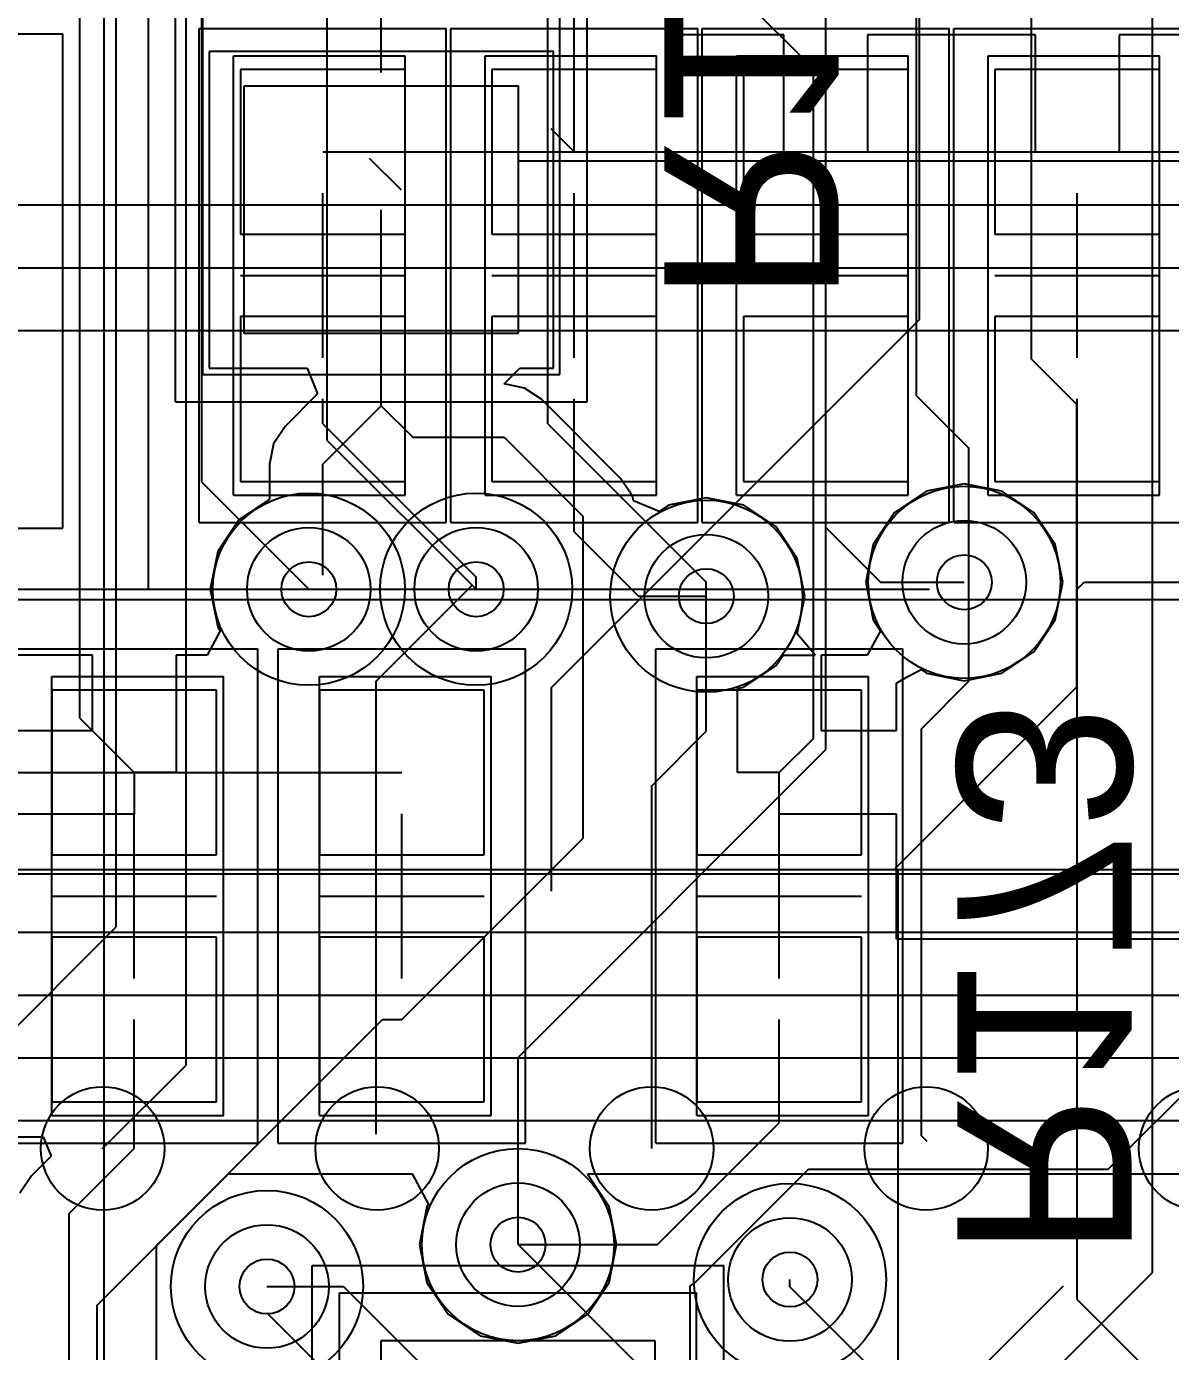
# Model space of a CAD drawing. Extents: x 28 to 300, y 18 to 330.
# Drawn here: x 168.694 to 172.862, y 120.185 to 125.011 of the extents above; entities that cross this region are included whole.
import ezdxf

# ---------------------------------------------------------------- set-up
doc = ezdxf.new("R2010")
doc.units = 0
for name, color, linetype in [('BOTTOMLAYER', 5, 'CONTINUOUS'), ('BOTTOMOVERLAY', 54, 'CONTINUOUS'), ('BOTTOMPASTE', 16, 'CONTINUOUS'), ('BOTTOMSOLDER', 6, 'CONTINUOUS'), ('DRILLDRAWING', 1, 'CONTINUOUS'), ('INTERNALPLANE1', 76, 'CONTINUOUS'), ('INTERNALPLANE6', 136, 'CONTINUOUS'), ('MECHANICAL14', 56, 'CONTINUOUS'), ('MECHANICAL15', 56, 'CONTINUOUS'), ('MECHANICAL16', 56, 'CONTINUOUS'), ('MIDLAYER1', 16, 'CONTINUOUS'), ('MIDLAYER3', 90, 'CONTINUOUS'), ('MULTILAYER', 9, 'CONTINUOUS'), ('TOPLAYER', 1, 'CONTINUOUS'), ('TOPOVERLAY', 2, 'CONTINUOUS'), ('TOPPASTE', 8, 'CONTINUOUS'), ('TOPSOLDER', 216, 'CONTINUOUS'), ('VIAHOLELAYER', 16, 'CONTINUOUS')]:
    doc.layers.add(name, color=color, linetype=linetype)

msp = doc.modelspace()

# ---------------------------------------------------------------- linework, layer by layer
at = {"layer": 'BOTTOMLAYER'}
for p, q in [((168.8885, 122.4919), (168.8885, 125.2813)), ((171.2002, 125.2178), (171.5607, 124.8573)), ((170.6136, 124.9208), (169.3596, 124.9208)), ((169.3596, 124.9208), (169.3596, 123.7668)), ((170.6136, 123.7668), (170.6136, 124.9208)), ((171.5607, 122.4179), (171.5607, 124.8573)), ((170.4866, 124.7938), (169.4866, 124.7938)), ((169.4866, 124.7938), (169.4866, 123.8938)), ((170.4866, 123.8938), (170.4866, 124.7938)), ((169.9426, 124.532), (170.0587, 124.4159)), ((169.9866, 123.6298), (169.9866, 124.3438)), ((169.4866, 123.8938), (170.4866, 123.8938)), ((169.3596, 123.7668), (169.7162, 123.7668)), ((169.7162, 123.7668), (169.755, 123.6729)), ((170.434, 123.7092), (170.4916, 123.7668)), ((170.4916, 123.7668), (170.6136, 123.7668)), ((170.5083, 123.6944), (170.434, 123.7092)), ((169.755, 123.6729), (169.6363, 123.5541)), ((170.5713, 123.6523), (170.5083, 123.6944)), ((169.7736, 123.4168), (169.9866, 123.6298)), ((169.9866, 123.6298), (170.1014, 123.515)), ((170.8598, 123.3638), (170.5713, 123.6523)), ((169.6363, 123.5541), (169.5942, 123.4911)), ((169.5942, 123.4911), (169.5794, 123.4168)), ((170.1014, 123.515), (170.434, 123.515)), ((170.434, 123.515), (170.7225, 123.2265)), ((169.5794, 123.4168), (169.5794, 123.2889)), ((169.7736, 123.0122), (169.7736, 123.4168)), ((170.9019, 123.3008), (170.8598, 123.3638)), ((170.8598, 123.3638), (170.8598, 123.3638)), ((172.1104, 123.3457), (171.9731, 123.3184)), ((172.2477, 123.3184), (172.1104, 123.3457)), ((169.5794, 123.2889), (169.469, 123.2152)), ((170.9054, 123.2837), (170.9019, 123.3008)), ((170.9992, 123.2448), (170.9054, 123.2837)), ((171.1706, 123.2949), (171.0333, 123.2676)), ((171.3079, 123.2676), (171.1706, 123.2949)), ((171.9731, 123.3184), (171.8566, 123.2406)), ((172.3642, 123.2406), (172.2477, 123.3184)), ((170.7225, 122.0547), (170.7225, 123.2265)), ((171.0333, 123.2676), (170.9992, 123.2448)), ((171.4244, 123.1898), (171.3079, 123.2676)), ((171.8566, 123.2406), (171.7788, 123.1241)), ((172.442, 123.1241), (172.3642, 123.2406)), ((169.469, 123.2152), (169.3912, 123.0987)), ((171.5022, 123.0733), (171.4244, 123.1898)), ((169.3912, 123.0987), (169.3639, 122.9614)), ((171.7788, 123.1241), (171.7515, 122.9868)), ((172.4693, 122.9868), (172.442, 123.1241)), ((171.5295, 122.936), (171.5022, 123.0733)), ((171.7515, 122.9868), (171.7788, 122.8495)), ((172.442, 122.8495), (172.4693, 122.9868)), ((169.3639, 122.9614), (169.3912, 122.8241)), ((171.5023, 122.7993), (171.5295, 122.936)), ((171.7788, 122.8495), (171.8049, 122.8104)), ((172.3642, 122.733), (172.442, 122.8495)), ((169.4003, 122.8104), (169.3525, 122.7208)), ((169.3912, 122.8241), (169.4003, 122.8104)), ((171.5667, 122.7208), (171.5023, 122.7993)), ((171.8049, 122.8104), (171.757, 122.7208)), ((168.9342, 122.7208), (168.6596, 122.7208)), ((168.9342, 122.4462), (168.9342, 122.7208)), ((169.3525, 122.7208), (169.239, 122.7208)), ((169.239, 122.7208), (169.239, 122.2935)), ((171.4244, 122.6822), (171.4502, 122.7208)), ((171.4502, 122.7208), (171.5667, 122.7208)), ((171.757, 122.7208), (171.589, 122.7208)), ((171.589, 122.7208), (171.589, 122.4462)), ((172.2477, 122.6552), (172.3642, 122.733)), ((171.308, 122.6044), (171.4244, 122.6822)), ((171.9053, 122.6429), (171.9532, 122.6685)), ((171.9532, 122.6685), (171.9731, 122.6552)), ((171.9731, 122.6552), (172.1104, 122.6279)), ((172.1104, 122.6279), (172.2477, 122.6552)), ((171.2842, 122.5997), (171.308, 122.6044)), ((171.2842, 122.2935), (171.2842, 122.5997)), ((171.8636, 122.6206), (171.8667, 122.6222)), ((171.8636, 122.4462), (171.8636, 122.6206)), ((171.8667, 122.6222), (171.9053, 122.6429)), ((171.8667, 122.6222), (171.8667, 122.6222)), ((171.9053, 122.6429), (171.9053, 122.6429)), ((169.3866, 122.5938), (168.7866, 122.5938)), ((168.7866, 122.5938), (168.7866, 121.9938)), ((169.3866, 121.9938), (169.3866, 122.5938)), ((170.3616, 122.5938), (169.7616, 122.5938)), ((169.7616, 122.5938), (169.7616, 121.9938)), ((170.3616, 121.9938), (170.3616, 122.5938)), ((171.7366, 122.5938), (171.1366, 122.5938)), ((171.1366, 122.5938), (171.1366, 121.9938)), ((171.7366, 121.9938), (171.7366, 122.5938)), ((168.8885, 122.4919), (169.0866, 122.2938)), ((168.6596, 122.4462), (168.9342, 122.4462)), ((171.4366, 122.2938), (171.5607, 122.4179)), ((171.589, 122.4462), (171.8636, 122.4462)), ((167.2116, 122.2938), (169.0866, 122.2938)), ((169.0866, 122.2938), (170.0616, 122.2938)), ((169.239, 122.2935), (169.0869, 122.2935)), ((169.0869, 122.2935), (169.0869, 122.1414)), ((170.0616, 122.2938), (170.0616, 122.2938)), ((171.4363, 122.2935), (171.2842, 122.2935)), ((171.4363, 122.1414), (171.4363, 122.2935)), ((169.0869, 122.1414), (168.6596, 122.1414)), ((171.8636, 122.1414), (171.4363, 122.1414)), ((171.8636, 121.8668), (171.8636, 122.1414)), ((170.0616, 121.3938), (170.7225, 122.0547)), ((168.7866, 121.9938), (169.3866, 121.9938)), ((169.7616, 121.9938), (170.3616, 121.9938)), ((171.1366, 121.9938), (171.7366, 121.9938)), ((171.8636, 121.8208), (171.8636, 121.8668)), ((171.8636, 121.8668), (171.8636, 121.8668)), ((171.8636, 121.6872), (171.8636, 121.8208)), ((171.8636, 121.8208), (171.8636, 121.8208)), ((171.8636, 121.8208), (171.8636, 121.8208)), ((171.8636, 121.8208), (171.8636, 121.8208)), ((169.3866, 121.6938), (168.7866, 121.6938)), ((168.7866, 121.6938), (168.7866, 121.0938)), ((169.3866, 121.0938), (169.3866, 121.6938)), ((170.3616, 121.6938), (169.7616, 121.6938)), ((169.7616, 121.6938), (169.7616, 121.0938)), ((170.3616, 121.0938), (170.3616, 121.6938)), ((171.7366, 121.6938), (171.1366, 121.6938)), ((171.1366, 121.6938), (171.1366, 121.0938)), ((171.7366, 121.0938), (171.7366, 121.6938)), ((174.5176, 121.6872), (171.8636, 121.6872)), ((172.635, 120.849), (173.3357, 121.5497)), ((169.0866, 120.9239), (169.0866, 121.3938)), ((169.1679, 120.5706), (169.9911, 121.3938)), ((169.9911, 121.3938), (170.0616, 121.3938)), ((171.4366, 121.0176), (171.4366, 121.3938)), ((168.7866, 121.0938), (169.3866, 121.0938)), ((169.7616, 121.0938), (170.3616, 121.0938)), ((171.1366, 121.0938), (171.7366, 121.0938)), ((170.9928, 120.5738), (171.4366, 121.0176)), ((168.6596, 120.9668), (168.7553, 120.9668)), ((168.7553, 120.9668), (168.7844, 120.8964)), ((168.8495, 120.6868), (169.0866, 120.9239)), ((168.7844, 120.8964), (168.7122, 120.8241)), ((168.7122, 120.8241), (168.6701, 120.7611)), ((171.1301, 120.4365), (171.5427, 120.849)), ((171.5427, 120.849), (172.635, 120.849)), ((168.8495, 119.7559), (168.8495, 120.6868)), ((170.4848, 120.5738), (170.9928, 120.5738)), ((169.1679, 119.7441), (169.1679, 120.5706)), ((171.1118, 120.4242), (171.1301, 120.4365)), ((169.5704, 120.4214), (169.8496, 120.4214)), ((169.8496, 120.4214), (170.4968, 119.7742)), ((171.1118, 120.3502), (171.1118, 120.4242)), ((171.929, 119.8814), (172.4718, 120.4242)), ((171.1118, 119.9006), (171.1118, 120.3502)), ((171.1118, 120.3502), (171.1118, 120.3502)), ((170.9848, 120.2232), (169.9848, 120.2232)), ((169.9848, 120.2232), (169.9848, 119.2732)), ((170.9848, 119.2732), (170.9848, 120.2232))]:
    msp.add_line(p, q, dxfattribs=at)
for centre in [(169.7228, 122.9614), (170.3324, 122.9614), (172.1104, 122.9868), (171.1706, 122.936), (170.4848, 120.5738), (171.4754, 120.4468), (169.5704, 120.4214)]:
    msp.add_circle(centre, 0.225, dxfattribs=at)
at = {"layer": 'BOTTOMOVERLAY'}
for p, q in [((171.9478, 123.9444), (171.9478, 125.6538)), ((170.6067, 122.6033), (171.9478, 123.9444)), ((170.6067, 121.8616), (170.6067, 122.6033))]:
    msp.add_line(p, q, dxfattribs=at)
at = {"layer": 'BOTTOMPASTE'}
for p, q in [((170.4866, 124.7938), (169.4866, 124.7938)), ((169.4866, 124.7938), (169.4866, 123.8938)), ((170.4866, 123.8938), (170.4866, 124.7938)), ((169.4866, 123.8938), (170.4866, 123.8938)), ((169.3866, 122.5938), (168.7866, 122.5938)), ((168.7866, 122.5938), (168.7866, 121.9938)), ((169.3866, 121.9938), (169.3866, 122.5938)), ((170.3616, 122.5938), (169.7616, 122.5938)), ((169.7616, 122.5938), (169.7616, 121.9938)), ((170.3616, 121.9938), (170.3616, 122.5938)), ((171.7366, 122.5938), (171.1366, 122.5938)), ((171.1366, 122.5938), (171.1366, 121.9938)), ((171.7366, 121.9938), (171.7366, 122.5938)), ((168.7866, 121.9938), (169.3866, 121.9938)), ((169.7616, 121.9938), (170.3616, 121.9938)), ((171.1366, 121.9938), (171.7366, 121.9938)), ((169.3866, 121.6938), (168.7866, 121.6938)), ((168.7866, 121.6938), (168.7866, 121.0938)), ((169.3866, 121.0938), (169.3866, 121.6938)), ((170.3616, 121.6938), (169.7616, 121.6938)), ((169.7616, 121.6938), (169.7616, 121.0938)), ((170.3616, 121.0938), (170.3616, 121.6938)), ((171.7366, 121.6938), (171.1366, 121.6938)), ((171.1366, 121.6938), (171.1366, 121.0938)), ((171.7366, 121.0938), (171.7366, 121.6938)), ((168.7866, 121.0938), (169.3866, 121.0938)), ((169.7616, 121.0938), (170.3616, 121.0938)), ((171.1366, 121.0938), (171.7366, 121.0938)), ((170.9848, 120.2232), (169.9848, 120.2232)), ((169.9848, 120.2232), (169.9848, 119.2732)), ((170.9848, 119.2732), (170.9848, 120.2232))]:
    msp.add_line(p, q, dxfattribs=at)
at = {"layer": 'BOTTOMSOLDER'}
for p, q in [((170.4866, 124.7938), (169.4866, 124.7938)), ((169.4866, 124.7938), (169.4866, 123.8938)), ((170.4866, 123.8938), (170.4866, 124.7938)), ((169.4866, 123.8938), (170.4866, 123.8938)), ((169.3866, 122.5938), (168.7866, 122.5938)), ((168.7866, 122.5938), (168.7866, 121.9938)), ((169.3866, 121.9938), (169.3866, 122.5938)), ((170.3616, 122.5938), (169.7616, 122.5938)), ((169.7616, 122.5938), (169.7616, 121.9938)), ((170.3616, 121.9938), (170.3616, 122.5938)), ((171.7366, 122.5938), (171.1366, 122.5938)), ((171.1366, 122.5938), (171.1366, 121.9938)), ((171.7366, 121.9938), (171.7366, 122.5938)), ((168.7866, 121.9938), (169.3866, 121.9938)), ((169.7616, 121.9938), (170.3616, 121.9938)), ((171.1366, 121.9938), (171.7366, 121.9938)), ((169.3866, 121.6938), (168.7866, 121.6938)), ((168.7866, 121.6938), (168.7866, 121.0938)), ((169.3866, 121.0938), (169.3866, 121.6938)), ((170.3616, 121.6938), (169.7616, 121.6938)), ((169.7616, 121.6938), (169.7616, 121.0938)), ((170.3616, 121.0938), (170.3616, 121.6938)), ((171.7366, 121.6938), (171.1366, 121.6938)), ((171.1366, 121.6938), (171.1366, 121.0938)), ((171.7366, 121.0938), (171.7366, 121.6938)), ((168.7866, 121.0938), (169.3866, 121.0938)), ((169.7616, 121.0938), (170.3616, 121.0938)), ((171.1366, 121.0938), (171.7366, 121.0938)), ((170.9848, 120.2232), (169.9848, 120.2232)), ((169.9848, 120.2232), (169.9848, 119.2732)), ((170.9848, 119.2732), (170.9848, 120.2232))]:
    msp.add_line(p, q, dxfattribs=at)
at = {"layer": 'DRILLDRAWING'}
for centre in [(172.1104, 122.9868), (169.7228, 122.9614), (170.3324, 122.9614), (171.1706, 122.936), (170.4848, 120.5738), (171.4754, 120.4468), (169.5704, 120.4214)]:
    msp.add_circle(centre, 0.1, dxfattribs=at)
at = {"layer": 'INTERNALPLANE1'}
for centre in [(172.1104, 122.9868), (169.7228, 122.9614), (170.3324, 122.9614), (171.1706, 122.936), (170.4848, 120.5738), (169.5704, 120.4214), (171.4754, 120.4468)]:
    msp.add_circle(centre, 0.35, dxfattribs=at)
at = {"layer": 'INTERNALPLANE6'}
for centre in [(172.1104, 122.9868), (169.7228, 122.9614), (170.3324, 122.9614), (171.1706, 122.936), (170.4848, 120.5738), (169.5704, 120.4214), (171.4754, 120.4468)]:
    msp.add_circle(centre, 0.35, dxfattribs=at)
at = {"layer": 'MECHANICAL14'}
for p, q in [((169.3366, 123.7438), (169.3366, 126.5438)), ((170.6366, 123.7438), (170.6366, 126.5438)), ((169.4486, 124.9044), (170.0736, 124.9044)), ((169.4486, 123.3044), (169.4486, 124.9044)), ((170.0736, 123.3044), (170.0736, 124.9044)), ((170.3647, 124.9044), (170.9897, 124.9044)), ((170.3647, 123.3044), (170.3647, 124.9044)), ((170.9897, 123.3044), (170.9897, 124.9044)), ((171.2808, 124.9044), (171.9058, 124.9044)), ((171.2808, 123.3044), (171.2808, 124.9044)), ((171.9058, 123.3044), (171.9058, 124.9044)), ((172.1969, 124.9044), (172.8219, 124.9044)), ((172.1969, 123.3044), (172.1969, 124.9044)), ((172.8219, 123.3044), (172.8219, 124.9044)), ((169.3366, 123.7438), (170.6366, 123.7438)), ((169.4486, 123.3044), (170.0736, 123.3044)), ((170.3647, 123.3044), (170.9897, 123.3044)), ((171.2808, 123.3044), (171.9058, 123.3044)), ((172.1969, 123.3044), (172.8219, 123.3044)), ((168.7866, 121.0438), (168.7866, 122.6438)), ((168.7866, 122.6438), (169.4116, 122.6438)), ((169.4116, 121.0438), (169.4116, 122.6438)), ((169.7616, 121.0438), (169.7616, 122.6438)), ((169.7616, 122.6438), (170.3866, 122.6438)), ((170.3866, 121.0438), (170.3866, 122.6438)), ((171.1366, 121.0438), (171.1366, 122.6438)), ((171.1366, 122.6438), (171.7616, 122.6438)), ((171.7616, 121.0438), (171.7616, 122.6438)), ((161.9718, 121.9242), (178.9718, 121.9242)), ((168.7866, 121.0438), (169.4116, 121.0438)), ((169.7616, 121.0438), (170.3866, 121.0438)), ((171.1366, 121.0438), (171.7616, 121.0438)), ((169.8348, 120.3982), (171.1348, 120.3982)), ((169.8348, 117.4982), (169.8348, 120.3982)), ((171.1348, 117.4982), (171.1348, 120.3982))]:
    msp.add_line(p, q, dxfattribs=at)
at = {"layer": 'MECHANICAL15'}
for p, q in [((169.2366, 123.6438), (169.2366, 126.6438)), ((170.7366, 123.6438), (170.7366, 126.6438)), ((169.9866, 124.8438), (169.9866, 125.4438)), ((167.9266, 124.9842), (168.8266, 124.9842)), ((168.8266, 123.1842), (168.8266, 124.9842)), ((169.3236, 125.0044), (170.2236, 125.0044)), ((169.3236, 123.2044), (169.3236, 125.0044)), ((170.2236, 123.2044), (170.2236, 125.0044)), ((170.2397, 125.0044), (171.1397, 125.0044)), ((170.2397, 123.2044), (170.2397, 125.0044)), ((171.1397, 123.2044), (171.1397, 125.0044)), ((171.1558, 125.0044), (172.0558, 125.0044)), ((171.1558, 123.2044), (171.1558, 125.0044)), ((172.0558, 123.2044), (172.0558, 125.0044)), ((172.0719, 125.0044), (172.9719, 125.0044)), ((172.0719, 123.2044), (172.0719, 125.0044)), ((169.7736, 123.8044), (169.7736, 124.4044)), ((170.6897, 123.8044), (170.6897, 124.4044)), ((171.6058, 123.8044), (171.6058, 124.4044)), ((172.5219, 123.8044), (172.5219, 124.4044)), ((169.4736, 124.1044), (170.0736, 124.1044)), ((170.3897, 124.1044), (170.9897, 124.1044)), ((171.3058, 124.1044), (171.9058, 124.1044)), ((172.2219, 124.1044), (172.8219, 124.1044)), ((169.2366, 123.6438), (170.7366, 123.6438)), ((167.9266, 123.1842), (168.8266, 123.1842)), ((169.3236, 123.2044), (170.2236, 123.2044)), ((170.2397, 123.2044), (171.1397, 123.2044)), ((171.1558, 123.2044), (172.0558, 123.2044)), ((172.0719, 123.2044), (172.9719, 123.2044)), ((160.9718, 122.9242), (179.9718, 122.9242))]:
    msp.add_line(p, q, dxfattribs=at)
at = {"layer": 'MECHANICAL16'}
for p, q in [((168.6366, 122.7438), (169.5366, 122.7438)), ((169.5366, 120.9438), (169.5366, 122.7438)), ((169.6116, 122.7438), (170.5116, 122.7438)), ((169.6116, 120.9438), (169.6116, 122.7438)), ((170.5116, 120.9438), (170.5116, 122.7438)), ((170.9866, 122.7438), (171.8866, 122.7438)), ((170.9866, 120.9438), (170.9866, 122.7438)), ((171.8866, 120.9438), (171.8866, 122.7438)), ((169.0866, 121.5438), (169.0866, 122.1438)), ((170.0616, 121.5438), (170.0616, 122.1438)), ((171.4366, 121.5438), (171.4366, 122.1438)), ((161.9718, 121.9242), (178.9718, 121.9242)), ((168.7866, 121.8438), (169.3866, 121.8438)), ((169.7616, 121.8438), (170.3616, 121.8438)), ((171.1366, 121.8438), (171.7366, 121.8438)), ((168.6366, 120.9438), (169.5366, 120.9438)), ((169.6116, 120.9438), (170.5116, 120.9438)), ((170.9866, 120.9438), (171.8866, 120.9438)), ((169.7348, 120.4982), (171.2348, 120.4982)), ((169.7348, 117.3982), (169.7348, 120.4982)), ((171.2348, 117.3982), (171.2348, 120.4982))]:
    msp.add_line(p, q, dxfattribs=at)
at = {"layer": 'MIDLAYER1'}
for p, q in [((167.6532, 124.3612), (190.9774, 124.3612)), ((167.5303, 124.1326), (191.0721, 124.1326)), ((167.4356, 123.904), (191.1667, 123.904)), ((165.5648, 121.9403), (179.1792, 121.9403)), ((167.2214, 121.7117), (178.976, 121.7117)), ((167.4056, 121.4831), (178.7982, 121.4831)), ((167.6303, 121.2545), (178.595, 121.2545)), ((168.6382, 121.0259), (178.341, 121.0259)), ((168.952, 120.3537), (169.43, 120.8317)), ((169.43, 120.8317), (170.0991, 120.8317)), ((170.0991, 120.8317), (170.1589, 120.7197)), ((170.7386, 120.8276), (170.7398, 120.8317)), ((170.8164, 120.7111), (170.7386, 120.8276)), ((170.7398, 120.8317), (177.2293, 120.8317)), ((170.1589, 120.7197), (170.1532, 120.7111)), ((170.1532, 120.7111), (170.1259, 120.5738)), ((170.8437, 120.5738), (170.8164, 120.7111)), ((170.1259, 120.5738), (170.1532, 120.4365)), ((170.8164, 120.4365), (170.8437, 120.5738)), ((170.1532, 120.4365), (170.231, 120.32)), ((170.7386, 120.32), (170.8164, 120.4365)), ((168.952, 117.6261), (168.952, 120.3537)), ((170.231, 120.32), (170.3475, 120.2422)), ((170.6221, 120.2422), (170.7386, 120.32)), ((170.3475, 120.2422), (170.4848, 120.2149)), ((170.4848, 120.2149), (170.6221, 120.2422))]:
    msp.add_line(p, q, dxfattribs=at)
for centre in [(169.7228, 122.9614), (170.3324, 122.9614), (172.1104, 122.9868), (171.1706, 122.936), (170.4848, 120.5738), (171.4754, 120.4468), (169.5704, 120.4214)]:
    msp.add_circle(centre, 0.225, dxfattribs=at)
at = {"layer": 'MIDLAYER3'}
for p, q in [((171.6063, 122.3772), (171.6063, 135.8635)), ((168.9774, 119.9346), (168.9774, 134.9948)), ((169.333, 123.3512), (169.333, 134.8486)), ((172.3556, 123.7996), (172.3556, 134.5142)), ((171.9365, 123.6657), (171.9365, 134.2644)), ((169.7902, 123.5036), (169.7902, 133.8538)), ((172.7962, 120.4722), (172.7962, 133.7767)), ((170.5939, 123.5635), (170.5939, 125.4034)), ((172.3556, 123.7996), (172.5207, 123.6345)), ((171.9365, 123.6657), (172.127, 123.4752)), ((172.5207, 122.6058), (172.5207, 123.6345)), ((170.5939, 123.5635), (171.1706, 122.9868)), ((169.7902, 123.5036), (170.3324, 122.9614)), ((172.127, 123.0842), (172.127, 123.4752)), ((169.333, 123.3512), (169.7228, 122.9614)), ((171.8584, 121.9435), (172.5207, 122.6058)), ((170.4848, 121.2557), (171.6063, 122.3772)), ((171.8584, 121.9435), (171.8691, 121.9327)), ((171.8691, 119.8215), (171.8691, 121.9327)), ((170.4848, 120.5738), (170.4848, 121.2557)), ((172.4718, 120.1478), (172.7962, 120.4722))]:
    msp.add_line(p, q, dxfattribs=at)
for centre in [(169.7228, 122.9614), (170.3324, 122.9614), (172.1104, 122.9868), (171.1706, 122.936), (170.4848, 120.5738), (171.4754, 120.4468), (169.5704, 120.4214)]:
    msp.add_circle(centre, 0.225, dxfattribs=at)
at = {"layer": 'MULTILAYER'}
for centre in [(169.7228, 122.9614), (170.3324, 122.9614), (172.1104, 122.9868), (171.1706, 122.936), (170.4848, 120.5738), (171.4754, 120.4468), (169.5704, 120.4214)]:
    msp.add_circle(centre, 0.225, dxfattribs=at)
at = {"layer": 'TOPLAYER'}
for p, q in [((170.6897, 124.5544), (170.6897, 125.4417)), ((169.0215, 121.7313), (169.0215, 125.1033)), ((169.2755, 121.2279), (169.2755, 125.0977)), ((171.0316, 124.9814), (171.0316, 125.0998)), ((171.089, 124.9814), (171.0316, 124.9814)), ((171.1167, 124.9814), (171.089, 124.9814)), ((171.089, 124.9814), (171.089, 124.9814)), ((171.089, 124.9814), (171.089, 124.9814)), ((171.1477, 124.9814), (171.1167, 124.9814)), ((171.1167, 124.9814), (171.1167, 124.9814)), ((171.1788, 124.9814), (171.1477, 124.9814)), ((171.2065, 124.9814), (171.1788, 124.9814)), ((171.4534, 124.9814), (171.2065, 124.9814)), ((171.2065, 124.9814), (171.2065, 124.9814)), ((171.2065, 124.9814), (171.2065, 124.9814)), ((171.2065, 124.9814), (171.2065, 124.9814)), ((171.2065, 124.9814), (171.2065, 124.9814)), ((171.4534, 124.5541), (171.4534, 124.9814)), ((172.005, 124.9814), (171.7582, 124.9814)), ((171.7582, 124.9814), (171.7582, 124.5541)), ((172.0328, 124.9814), (172.005, 124.9814)), ((172.005, 124.9814), (172.005, 124.9814)), ((172.005, 124.9814), (172.005, 124.9814)), ((172.0638, 124.9814), (172.0328, 124.9814)), ((172.0949, 124.9814), (172.0638, 124.9814)), ((172.1226, 124.9814), (172.0949, 124.9814)), ((172.3695, 124.9814), (172.1226, 124.9814)), ((172.1226, 124.9814), (172.1226, 124.9814)), ((172.1226, 124.9814), (172.1226, 124.9814)), ((172.1226, 124.9814), (172.1226, 124.9814)), ((172.1226, 124.9814), (172.1226, 124.9814)), ((172.3695, 124.5541), (172.3695, 124.9814)), ((172.9211, 124.9814), (172.6743, 124.9814)), ((172.6743, 124.9814), (172.6743, 124.5541)), ((170.0736, 124.8544), (169.4736, 124.8544)), ((169.4736, 124.8544), (169.4736, 124.2544)), ((170.0736, 124.2544), (170.0736, 124.8544)), ((170.9897, 124.8544), (170.3897, 124.8544)), ((170.3897, 124.8544), (170.3897, 124.2544)), ((170.9897, 124.2544), (170.9897, 124.8544)), ((171.9058, 124.8544), (171.3058, 124.8544)), ((171.3058, 124.8544), (171.3058, 124.2544)), ((171.9058, 124.2544), (171.9058, 124.8544)), ((172.8219, 124.8544), (172.2219, 124.8544)), ((172.2219, 124.8544), (172.2219, 124.2544)), ((172.8219, 124.2544), (172.8219, 124.8544)), ((170.6046, 124.6395), (170.6897, 124.5544)), ((169.7736, 124.5544), (170.6897, 124.5544)), ((170.6897, 124.5544), (171.6058, 124.5544)), ((171.7582, 124.5541), (171.4534, 124.5541)), ((171.6058, 124.5544), (172.5219, 124.5544)), ((172.6743, 124.5541), (172.3695, 124.5541)), ((172.5219, 124.5544), (173.4379, 124.5544)), ((170.4856, 124.5224), (170.6897, 124.5224)), ((170.6897, 124.5224), (171.6058, 124.5224)), ((171.6058, 124.5224), (172.5219, 124.5224)), ((172.5219, 124.5224), (173.4379, 124.5224)), ((169.4736, 124.2544), (170.0736, 124.2544)), ((170.3897, 124.2544), (170.9897, 124.2544)), ((171.3058, 124.2544), (171.9058, 124.2544)), ((172.2219, 124.2544), (172.8219, 124.2544)), ((170.0736, 123.9544), (169.4736, 123.9544)), ((169.4736, 123.9544), (169.4736, 123.3544)), ((170.0736, 123.3544), (170.0736, 123.9544)), ((170.9897, 123.9544), (170.3897, 123.9544)), ((170.3897, 123.9544), (170.3897, 123.3544)), ((170.9897, 123.3544), (170.9897, 123.9544)), ((171.9058, 123.9544), (171.3058, 123.9544)), ((171.3058, 123.9544), (171.3058, 123.3544)), ((171.9058, 123.3544), (171.9058, 123.9544)), ((172.8219, 123.9544), (172.2219, 123.9544)), ((172.2219, 123.9544), (172.2219, 123.3544)), ((172.8219, 123.3544), (172.8219, 123.9544)), ((169.7736, 123.5639), (169.7736, 123.6544)), ((170.6897, 123.1705), (170.6897, 123.6544)), ((171.6058, 123.1866), (171.6058, 123.6544)), ((172.5219, 122.9614), (172.5219, 123.6544)), ((169.7736, 123.5639), (170.3324, 123.0051)), ((169.4736, 123.3544), (170.0736, 123.3544)), ((170.3897, 123.3544), (170.9897, 123.3544)), ((171.3058, 123.3544), (171.9058, 123.3544)), ((172.2219, 123.3544), (172.8219, 123.3544)), ((171.6058, 123.1866), (171.8056, 122.9868)), ((170.6897, 123.1705), (170.9242, 122.936)), ((172.127, 122.9868), (172.127, 123.0842)), ((170.3324, 122.9614), (170.3324, 123.0051)), ((171.1706, 122.936), (171.1706, 122.9868)), ((171.8056, 122.9868), (172.1104, 122.9868)), ((172.127, 122.626), (172.127, 122.9868)), ((172.5219, 122.9614), (172.5473, 122.9868)), ((172.5473, 122.9868), (173.4312, 122.9868)), ((169.968, 122.627), (170.3174, 122.9764)), ((172.5219, 120.3741), (172.5219, 122.9614)), ((170.9242, 122.936), (171.1706, 122.936)), ((171.1706, 122.4442), (171.1706, 122.936)), ((169.968, 120.976), (169.968, 122.627)), ((171.9544, 122.4534), (172.127, 122.626)), ((170.9718, 122.2454), (171.1706, 122.4442)), ((171.9544, 120.9708), (171.9544, 122.4534)), ((170.9718, 120.9242), (170.9718, 122.2454)), ((168.4948, 121.2046), (169.0215, 121.7313)), ((168.9718, 120.9242), (169.2755, 121.2279)), ((171.9544, 120.9708), (171.9746, 120.9506)), ((168.9718, 120.9242), (168.9718, 120.9252)), ((170.4848, 120.5738), (170.9718, 120.0868)), ((171.4754, 120.4206), (171.4754, 120.4468)), ((171.4754, 120.4206), (171.9718, 119.9242)), ((172.5219, 120.3741), (172.9718, 119.9242)), ((169.5704, 120.3256), (169.9718, 119.9242))]:
    msp.add_line(p, q, dxfattribs=at)
for centre in [(169.7228, 122.9614), (170.3324, 122.9614), (172.1104, 122.9868), (171.1706, 122.936), (168.9718, 120.9242), (169.9718, 120.9242), (170.9718, 120.9242), (171.9718, 120.9242), (172.9718, 120.9242), (170.4848, 120.5738), (171.4754, 120.4468), (169.5704, 120.4214)]:
    msp.add_circle(centre, 0.225, dxfattribs=at)
at = {"layer": 'TOPOVERLAY'}
for p, q in [((169.1386, 122.9614), (169.1386, 129.5654)), ((162.4838, 122.9614), (171.9834, 122.9614)), ((161.9718, 121.9242), (178.9718, 121.9242))]:
    msp.add_line(p, q, dxfattribs=at)
at = {"layer": 'TOPPASTE'}
for p, q in [((170.0736, 124.8544), (169.4736, 124.8544)), ((169.4736, 124.8544), (169.4736, 124.2544)), ((170.0736, 124.2544), (170.0736, 124.8544)), ((170.9897, 124.8544), (170.3897, 124.8544)), ((170.3897, 124.8544), (170.3897, 124.2544)), ((170.9897, 124.2544), (170.9897, 124.8544)), ((171.9058, 124.8544), (171.3058, 124.8544)), ((171.3058, 124.8544), (171.3058, 124.2544)), ((171.9058, 124.2544), (171.9058, 124.8544)), ((172.8219, 124.8544), (172.2219, 124.8544)), ((172.2219, 124.8544), (172.2219, 124.2544)), ((172.8219, 124.2544), (172.8219, 124.8544)), ((169.4736, 124.2544), (170.0736, 124.2544)), ((170.3897, 124.2544), (170.9897, 124.2544)), ((171.3058, 124.2544), (171.9058, 124.2544)), ((172.2219, 124.2544), (172.8219, 124.2544)), ((170.0736, 123.9544), (169.4736, 123.9544)), ((169.4736, 123.9544), (169.4736, 123.3544)), ((170.0736, 123.3544), (170.0736, 123.9544)), ((170.9897, 123.9544), (170.3897, 123.9544)), ((170.3897, 123.9544), (170.3897, 123.3544)), ((170.9897, 123.3544), (170.9897, 123.9544)), ((171.9058, 123.9544), (171.3058, 123.9544)), ((171.3058, 123.9544), (171.3058, 123.3544)), ((171.9058, 123.3544), (171.9058, 123.9544)), ((172.8219, 123.9544), (172.2219, 123.9544)), ((172.2219, 123.9544), (172.2219, 123.3544)), ((172.8219, 123.3544), (172.8219, 123.9544)), ((169.4736, 123.3544), (170.0736, 123.3544)), ((170.3897, 123.3544), (170.9897, 123.3544)), ((171.3058, 123.3544), (171.9058, 123.3544)), ((172.2219, 123.3544), (172.8219, 123.3544))]:
    msp.add_line(p, q, dxfattribs=at)
for centre in [(168.9718, 120.9242), (169.9718, 120.9242), (170.9718, 120.9242), (171.9718, 120.9242), (172.9718, 120.9242)]:
    msp.add_circle(centre, 0.225, dxfattribs=at)
at = {"layer": 'TOPSOLDER'}
for p, q in [((170.0736, 124.8544), (169.4736, 124.8544)), ((169.4736, 124.8544), (169.4736, 124.2544)), ((170.0736, 124.2544), (170.0736, 124.8544)), ((170.9897, 124.8544), (170.3897, 124.8544)), ((170.3897, 124.8544), (170.3897, 124.2544)), ((170.9897, 124.2544), (170.9897, 124.8544)), ((171.9058, 124.8544), (171.3058, 124.8544)), ((171.3058, 124.8544), (171.3058, 124.2544)), ((171.9058, 124.2544), (171.9058, 124.8544)), ((172.8219, 124.8544), (172.2219, 124.8544)), ((172.2219, 124.8544), (172.2219, 124.2544)), ((172.8219, 124.2544), (172.8219, 124.8544)), ((169.4736, 124.2544), (170.0736, 124.2544)), ((170.3897, 124.2544), (170.9897, 124.2544)), ((171.3058, 124.2544), (171.9058, 124.2544)), ((172.2219, 124.2544), (172.8219, 124.2544)), ((170.0736, 123.9544), (169.4736, 123.9544)), ((169.4736, 123.9544), (169.4736, 123.3544)), ((170.0736, 123.3544), (170.0736, 123.9544)), ((170.9897, 123.9544), (170.3897, 123.9544)), ((170.3897, 123.9544), (170.3897, 123.3544)), ((170.9897, 123.3544), (170.9897, 123.9544)), ((171.9058, 123.9544), (171.3058, 123.9544)), ((171.3058, 123.9544), (171.3058, 123.3544)), ((171.9058, 123.3544), (171.9058, 123.9544)), ((172.8219, 123.9544), (172.2219, 123.9544)), ((172.2219, 123.9544), (172.2219, 123.3544)), ((172.8219, 123.3544), (172.8219, 123.9544)), ((169.4736, 123.3544), (170.0736, 123.3544)), ((170.3897, 123.3544), (170.9897, 123.3544)), ((171.3058, 123.3544), (171.9058, 123.3544)), ((172.2219, 123.3544), (172.8219, 123.3544))]:
    msp.add_line(p, q, dxfattribs=at)
for centre in [(168.9718, 120.9242), (169.9718, 120.9242), (170.9718, 120.9242), (171.9718, 120.9242), (172.9718, 120.9242)]:
    msp.add_circle(centre, 0.225, dxfattribs=at)
at = {"layer": 'VIAHOLELAYER'}
for centre in [(172.1104, 122.9868), (169.7228, 122.9614), (170.3324, 122.9614), (171.1706, 122.936), (170.4848, 120.5738), (171.4754, 120.4468), (169.5704, 120.4214)]:
    msp.add_circle(centre, 0.1, dxfattribs=at)

# ---------------------------------------------------------------- texts
at = {"layer": 'BOTTOMOVERLAY', "text_generation_flag": 2}
for s, p in [('R159', (171.0182, 124.0028)), ('R173', (172.085, 120.523))]:
    msp.add_text(s, height=0.635, rotation=270, dxfattribs=at).set_placement(p)

doc.saveas('drawing.dxf')
